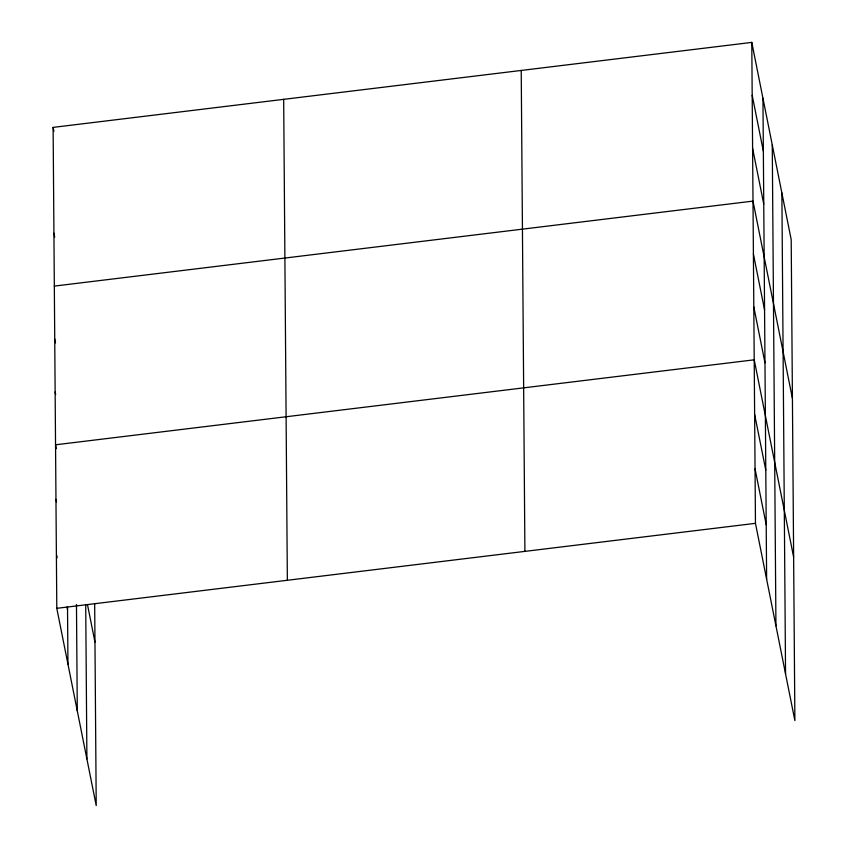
<?xml version="1.0" encoding="UTF-8"?>
<svg xmlns="http://www.w3.org/2000/svg" width="848" height="848" viewBox="0 0 848 848"><rect width="100%" height="100%" fill="white"/><g stroke="black" fill="none" stroke-linecap="round" stroke-linejoin="round"><path stroke-width="1.27" d="M94.679 603.734L96.216 805.6L56.795 608.323L53.117 127.391L751.784 42.4L791.205 239.677L794.883 720.609L755.462 523.333L751.784 42.4M54.336 286.094L752.992 201.103L792.414 398.39M56.795 608.323L755.462 523.333M752.187 95.305L763.348 151.156M752.589 148.209L763.751 204.061M753.395 254.008L764.557 309.87M753.798 306.912L764.96 362.764M793.633 557.094L754.211 359.817L55.544 444.797L56.328 448.698M754.625 414.322L765.786 470.174M755.038 468.827L766.2 524.679M53.117 127.391L53.901 131.281M53.933 233.189L54.707 237.09M54.738 338.999L55.523 342.899M55.141 391.903L55.661 394.5M87.461 604.486L94.965 642.084M55.968 499.313L56.487 501.91M56.646 555.111L57.166 557.708M67.024 607.073L67.543 609.67M781.877 193.015L785.555 673.937M772.263 144.923L775.941 625.856M762.946 98.251L766.624 579.184M521.223 70.448L524.901 551.38M283.677 99.343L287.355 580.276M85.712 604.497L86.899 758.928M76.468 604.433L77.285 710.847M67.522 607.073L67.957 664.175"/></g></svg>
